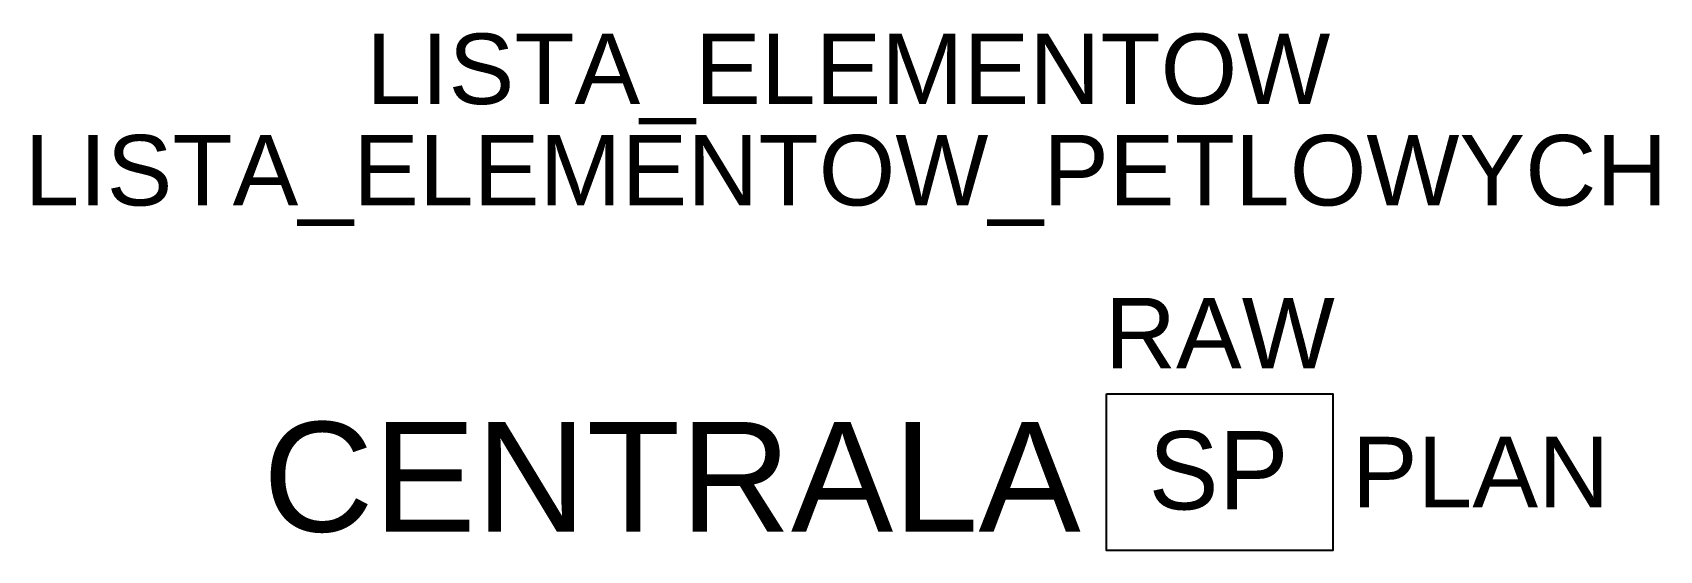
# Model space of a CAD drawing. Header units: millimetres. Extents: x -3029 to 1122, y -200 to 1122.
import ezdxf
from ezdxf.enums import TextEntityAlignment as Align

# ---------------------------------------------------------------- set-up
doc = ezdxf.new("R2010")
doc.units = ezdxf.units.MM
doc.header["$LTSCALE"] = 0.25
doc.header["$PDMODE"] = 1
doc.styles.add('opis_czujki', font='arial.ttf')
doc.styles.add('opis_czujki_2', font='arial.ttf')
doc.styles.get("Standard").update_dxf_attribs({"font": 'PM_SMPLX.shx'})

msp = doc.modelspace()

# ---------------------------------------------------------------- linework, layer by layer
msp.add_lwpolyline([(-288.7, 200), (288.7, 200), (288.7, -200), (-288.7, -200)], close=True)
at = {"color": 6}
for p in [(200, 400), (-89.4, 227)]:
    msp.add_point(p, dxfattribs=at)

# ---------------------------------------------------------------- texts
at = {"insert": (-3.1, 3.4), "char_height": 200, "width": 400, "attachment_point": 5}
msp.add_mtext('SP', dxfattribs=at)
for tag, text, height, style, flags, p in [('LISTA_ELEMENTOW', 'XX', 180, 'opis_czujki_2', 9, (-947.6, 1029.7)), ('LISTA_ELEMENTOW_PETLOWYCH', 'XX', 180, 'opis_czujki_2', 9, (-953.6, 770.8)), ('RAW', 'XX', 180, 'opis_czujki_2', 9, (0, 354.9)), ('CENTRALA', 'xx', 280, 'opis_czujki', 8, (-1397.9, -11.9))]:
    msp.add_attdef(tag, text=text, height=height, dxfattribs=dict(style=style, flags=flags)).set_placement(p, align=Align.MIDDLE_CENTER)
at = {"style": 'opis_czujki_2', "flags": 9}
msp.add_attdef('PLAN', (336.7, -89.8), 'xx', height=180, dxfattribs=at)

doc.saveas('drawing.dxf')
